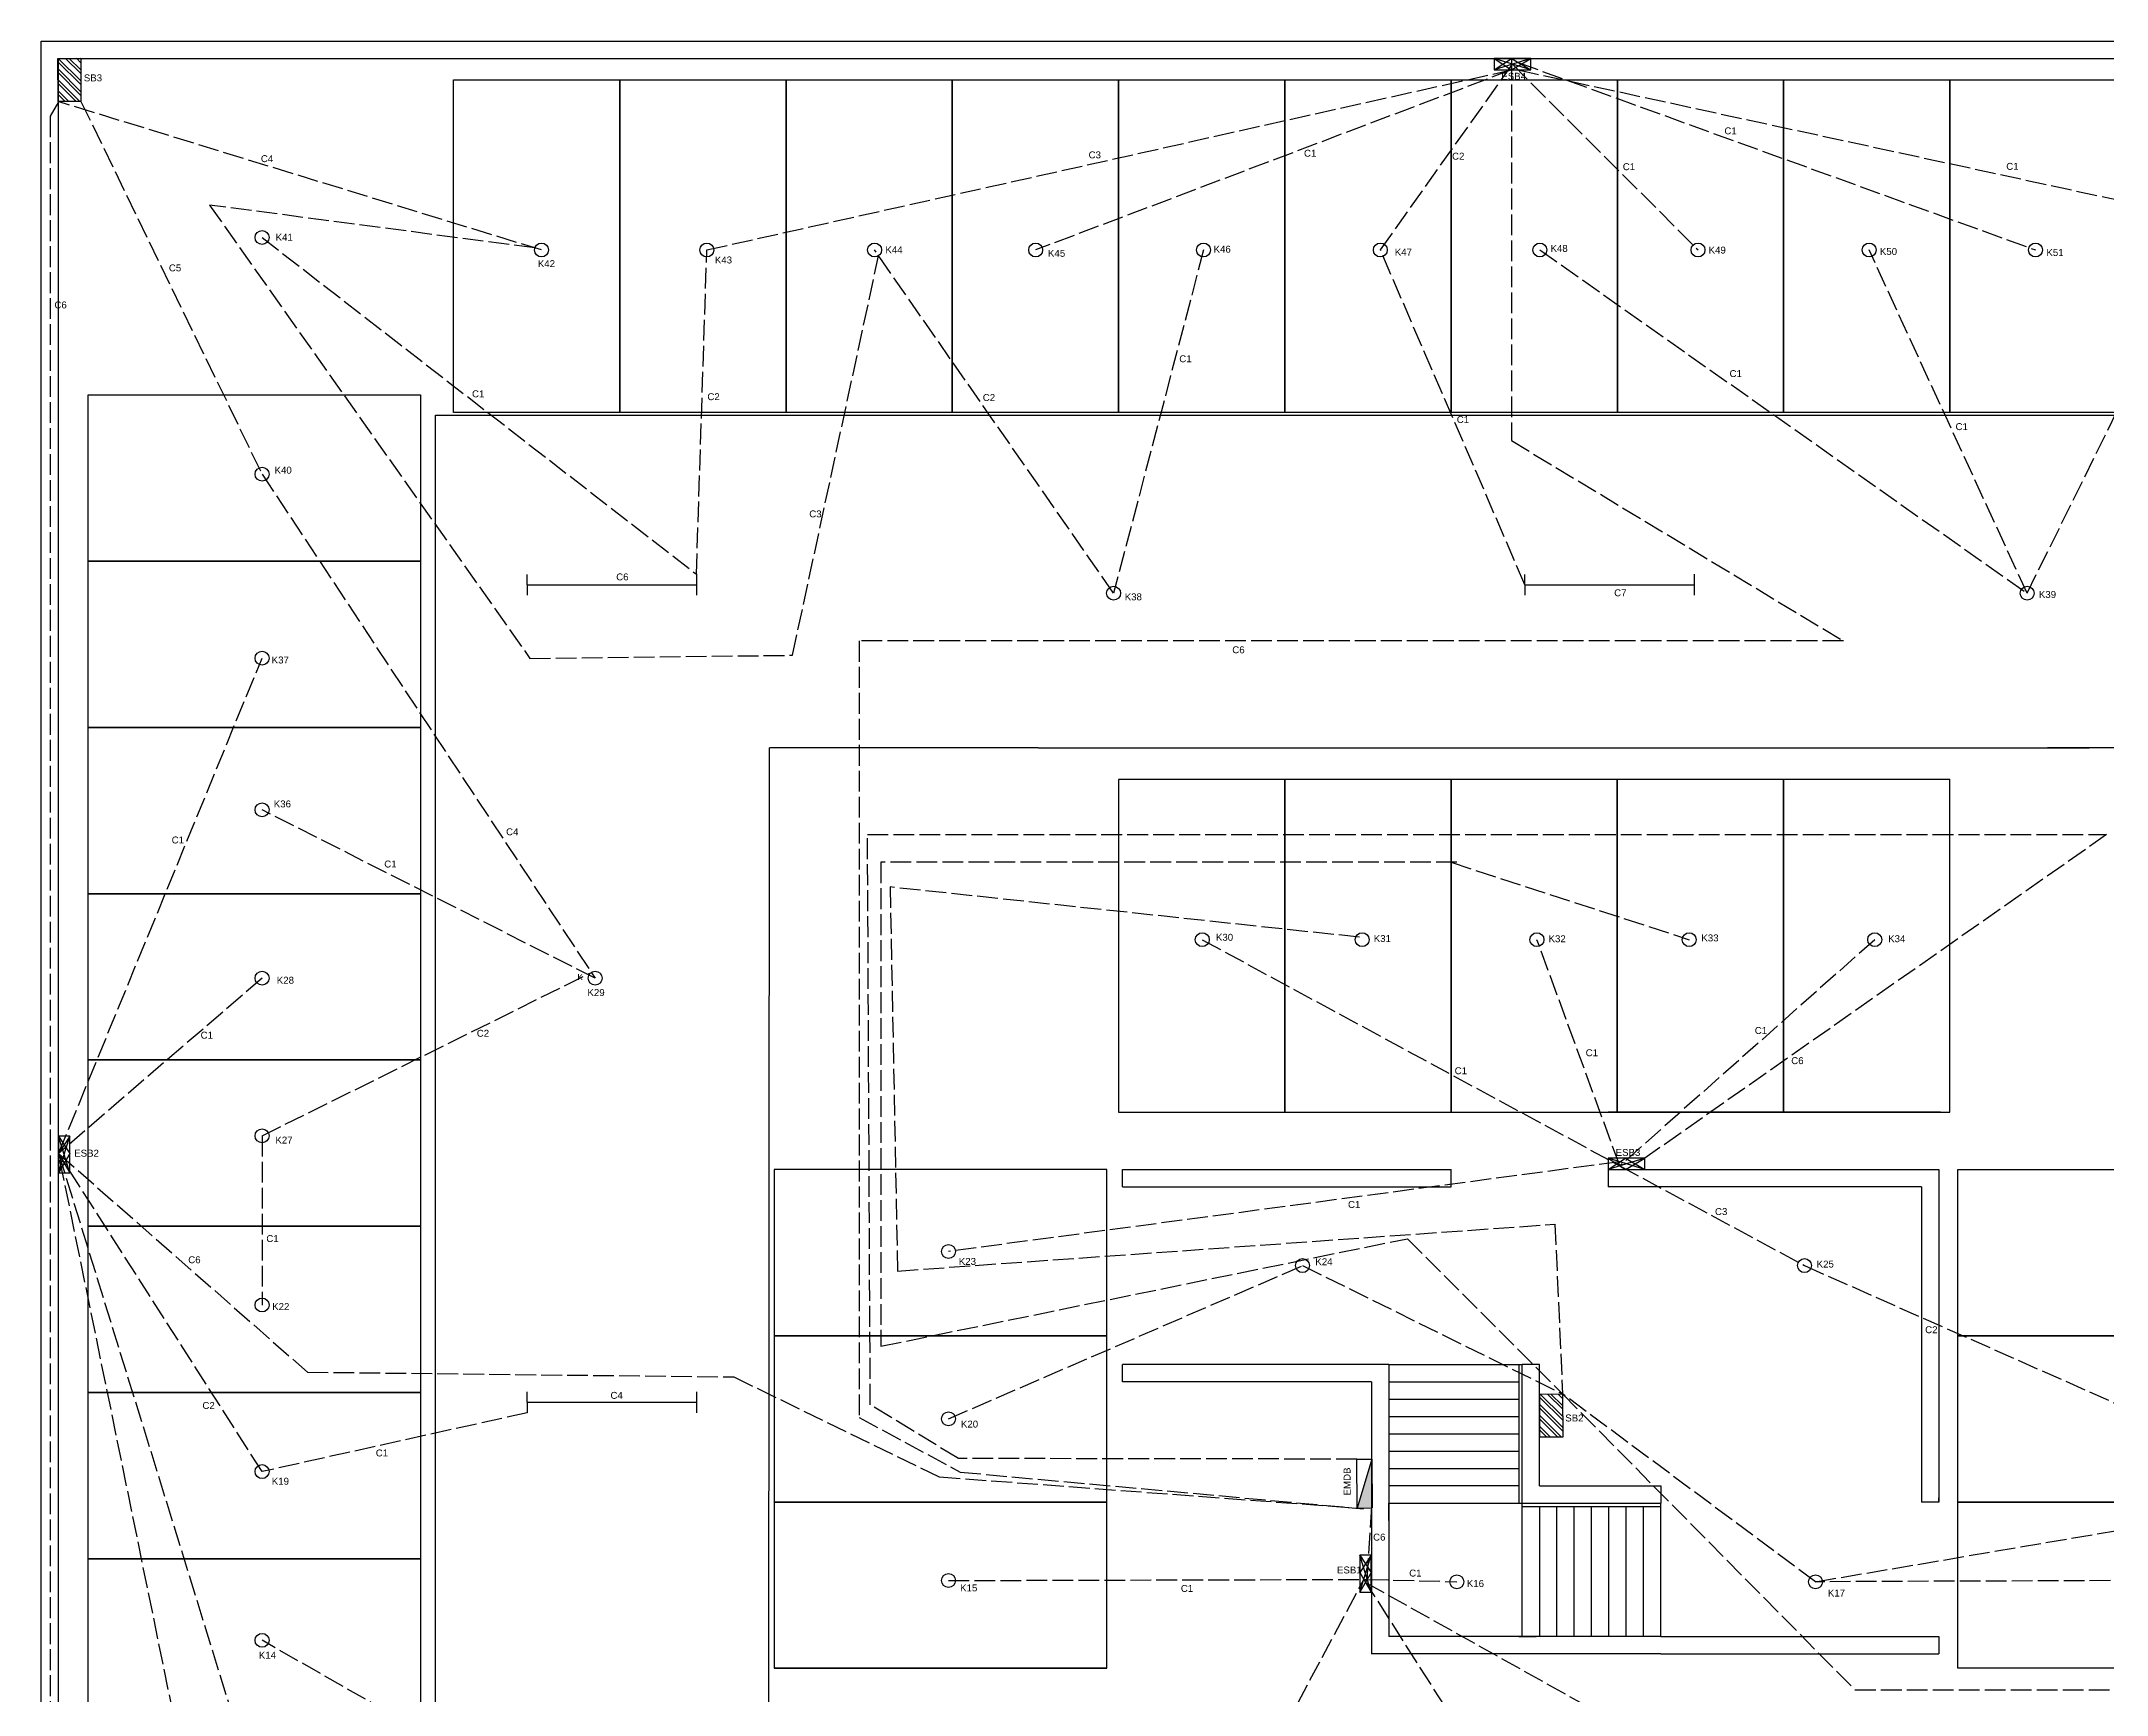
# Model space of a CAD drawing. Header units: millimetres. Extents: x 2390 to 13706, y 773 to 3840.
# Drawn here: x 11917 to 13110, y 2885 to 3840 of the extents above; entities that cross this region are included whole.
import ezdxf

# ---------------------------------------------------------------- set-up
doc = ezdxf.new("R2010")
doc.units = ezdxf.units.MM
doc.linetypes.add('ACAD_ISO02W100', pattern=[15, 12, -3])
for name, color, linetype in [('conduit', 7, 'ACAD_ISO02W100'), ('emconduit', 1, 'ACAD_ISO02W100'), ('emfittings', 7, 'Continuous'), ('fittinglabels', 7, 'Continuous'), ('fittings', 7, 'Continuous')]:
    doc.layers.add(name, color=color, linetype=linetype)
doc.styles.get("Standard").update_dxf_attribs({"font": 'arial.ttf'})

msp = doc.modelspace()

# ---------------------------------------------------------------- hatches: boundary and pattern name
at = {"layer": 'emfittings', "true_color": 0x000000}
h = msp.add_hatch(color=18, dxfattribs=at)
h.dxf.hatch_style = 1
h.paths.add_polyline_path([(12676.823, 2992.8), (12685.488, 2992.836), (12685.372, 3021.069)])
at = {"layer": 'fittings'}
h = msp.add_hatch(dxfattribs=at)
h.set_pattern_fill('ANSI32', color=256, scale=0.468168, angle=-89.856838)
h.set_pattern_definition([(315.14316, (11407.446, 5208.401), (3.145311, 3.161069), []), (315.14316, (11407.4515, 5206.2988), (3.145311, 3.161069), [])])
h.paths.add_polyline_path([(11939.95, 3829.734), (11926.722, 3829.701), (11926.784, 3804.751), (11940.012, 3804.784)])
h = msp.add_hatch(dxfattribs=at)
h.set_pattern_fill('ANSI32', color=256, scale=0.468168, angle=-89.856838)
h.set_pattern_definition([(315.14316, (12263.023, 4437.2943), (3.145311, 3.161069), []), (315.14316, (12263.0285, 4435.192), (3.145311, 3.161069), [])])
h.paths.add_polyline_path([(12795.527, 3058.628), (12782.298, 3058.595), (12782.361, 3033.644), (12795.589, 3033.677)])

# ---------------------------------------------------------------- linework, layer by layer
for p, q in [((12144.711, 2464.465), (12144.711, 3623.672)), ((12144.711, 3623.672), (13340.591, 3623.672)), ((12337.104, 2655.681), (12337.555, 3431.672)), ((12492.631, 3431.672), (12337.555, 3431.672)), ((12492.631, 3431.672), (13099.593, 3431.672)), ((13220.189, 3431.672), (13075.438, 3431.672)), ((13018.857, 3413.391), (13019.092, 3413.605)), ((13019.092, 3413.379), (13019.092, 3413.605)), ((12539.092, 3221.379), (12731.092, 3221.379)), ((13013.726, 3221.379), (12821.726, 3221.379)), ((12541.307, 3178.265), (12541.307, 3188.265)), ((12541.307, 3188.265), (12731.092, 3188.265)), ((12731.092, 3178.265), (12731.092, 3188.265)), ((12821.726, 3188.265), (12821.726, 3178.265)), ((12821.726, 3188.265), (13012.824, 3188.265)), ((13012.824, 3188.265), (13012.824, 2996.265)), ((12541.307, 3178.265), (12731.092, 3178.265)), ((13002.824, 3178.265), (12821.726, 3178.265)), ((13002.824, 3178.265), (13002.824, 2996.265)), ((12685.189, 3075.566), (12541.307, 3075.566)), ((12541.307, 3065.566), (12541.307, 3075.566)), ((12685.189, 3065.566), (12541.307, 3065.566)), ((12695.189, 3075.566), (12685.189, 3075.566)), ((12685.189, 3065.566), (12685.189, 2985.566)), ((12685.189, 3065.566), (12685.189, 2985.566)), ((12695.189, 3075.566), (12695.189, 2985.566)), ((12695.189, 3075.566), (12770.189, 3075.566)), ((12695.189, 3075.566), (12695.189, 2985.566)), ((12695.189, 3075.566), (12695.189, 2985.566)), ((12695.189, 3075.566), (12770.189, 3075.566)), ((12695.189, 3075.566), (12695.189, 2985.566)), ((12695.189, 3065.566), (12770.189, 3065.566)), ((12695.189, 3065.566), (12770.189, 3065.566)), ((12770.189, 3075.566), (12770.189, 2995.566)), ((12770.189, 3075.566), (12772.189, 3075.566)), ((12770.189, 3075.566), (12770.189, 2995.566)), ((12770.189, 3075.566), (12772.189, 3075.566)), ((12772.189, 2995.566), (12772.189, 3075.566)), ((12782.189, 3075.566), (12772.189, 3075.566)), ((12772.189, 2995.566), (12772.189, 3075.566)), ((12782.189, 3005.566), (12782.189, 3075.566)), ((12695.189, 3055.566), (12770.189, 3055.566)), ((12695.189, 3055.566), (12770.189, 3055.566)), ((12695.189, 3045.566), (12770.189, 3045.566)), ((12695.189, 3045.566), (12770.189, 3045.566)), ((12695.189, 3035.566), (12770.189, 3035.566)), ((12695.189, 3035.566), (12770.189, 3035.566)), ((12695.189, 3025.566), (12770.189, 3025.566)), ((12695.189, 3025.566), (12770.189, 3025.566)), ((12695.189, 3015.566), (12770.189, 3015.566)), ((12695.189, 3015.566), (12770.189, 3015.566)), ((12770.189, 3005.566), (12695.189, 3005.566)), ((12770.189, 3005.566), (12695.189, 3005.566)), ((12782.189, 3005.566), (12852.189, 3005.566)), ((12852.189, 3005.566), (12852.189, 2995.566)), ((12695.189, 2985.566), (12695.189, 2995.566)), ((12695.189, 2985.566), (12695.189, 2995.566)), ((12695.189, 2995.566), (12770.189, 2995.566)), ((12695.189, 2995.566), (12770.189, 2995.566)), ((12770.189, 2995.566), (12772.189, 2995.566)), ((12770.189, 2995.566), (12772.189, 2995.566)), ((12772.189, 2995.566), (12852.189, 2995.566)), ((12772.189, 2993.566), (12772.189, 2995.566)), ((12772.189, 2995.566), (12852.189, 2995.566)), ((12772.189, 2993.566), (12772.189, 2995.566)), ((12852.189, 2993.566), (12772.189, 2993.566)), ((12772.189, 2918.566), (12772.189, 2993.566)), ((12852.189, 2993.566), (12772.189, 2993.566)), ((12772.189, 2918.566), (12772.189, 2993.566)), ((12782.189, 2993.566), (12782.189, 2918.566)), ((12782.189, 2993.566), (12782.189, 2918.566)), ((12792.189, 2918.566), (12792.189, 2993.566)), ((12792.189, 2918.566), (12792.189, 2993.566)), ((12802.189, 2918.566), (12802.189, 2993.566)), ((12802.189, 2918.566), (12802.189, 2993.566)), ((12812.189, 2918.566), (12812.189, 2993.566)), ((12812.189, 2918.566), (12812.189, 2993.566)), ((12822.189, 2918.566), (12822.189, 2993.566)), ((12822.189, 2918.566), (12822.189, 2993.566)), ((12832.189, 2918.566), (12832.189, 2993.566)), ((12832.189, 2918.566), (12832.189, 2993.566)), ((12842.189, 2918.566), (12842.189, 2993.566)), ((12842.189, 2918.566), (12842.189, 2993.566)), ((12852.189, 2993.566), (12852.189, 2995.566)), ((12852.189, 2993.566), (12852.189, 2995.566)), ((12852.189, 2918.566), (12852.189, 2993.566)), ((12852.189, 2918.566), (12852.189, 2993.566)), ((13012.824, 2996.265), (13002.824, 2996.265)), ((13012.824, 2996.265), (13012.824, 2998.744)), ((12685.189, 2985.566), (12685.189, 2908.566)), ((12685.189, 2985.566), (12685.189, 2908.566)), ((12695.189, 2985.566), (12695.189, 2918.566)), ((12695.189, 2985.566), (12695.189, 2918.566)), ((12695.189, 2985.566), (12695.189, 2918.566)), ((12770.189, 2918.566), (12695.189, 2918.566)), ((12770.189, 2918.566), (12695.189, 2918.566)), ((12852.189, 2918.566), (12695.189, 2918.566)), ((12770.189, 2918.566), (12695.189, 2918.566)), ((12770.189, 2918.566), (12695.189, 2918.566)), ((12852.189, 2918.566), (12695.189, 2918.566)), ((12770.189, 2918.566), (12780.189, 2918.566)), ((12852.189, 2918.566), (12770.189, 2918.566)), ((12770.189, 2918.566), (12780.189, 2918.566)), ((12852.189, 2918.566), (12770.189, 2918.566)), ((12770.189, 2918.566), (12780.189, 2918.566)), ((12770.189, 2918.566), (12780.189, 2918.566)), ((12842.189, 2918.566), (12842.189, 2919.36)), ((12842.189, 2918.566), (12842.189, 2919.36)), ((12852.189, 2918.566), (13012.824, 2918.566)), ((13012.824, 2918.566), (13012.824, 2908.566)), ((12532.338, 2900.265), (12340.338, 2900.265)), ((12852.189, 2908.566), (12685.189, 2908.566)), ((12852.189, 2908.566), (12685.189, 2908.566)), ((12852.189, 2908.566), (13012.824, 2908.566)), ((13215.733, 2900.265), (13023.733, 2900.265))]:
    msp.add_line(p, q)
for points in [[(11917.096, 3459.566), (11917.096, 3839.549), (12417.096, 3839.549)], [(12561.096, 3839.549), (13061.096, 3839.549)], [(11917.096, 2935.584), (11917.096, 3315.566)]]:
    msp.add_lwpolyline(points)
for points in [[(11917.096, 3839.549), (13614.189, 3839.549), (13614.189, 2453.681), (11917.096, 2453.681)], [(11927.096, 3829.549), (13604.189, 3829.549), (13604.189, 2463.681), (11927.096, 2463.681)], [(12155.124, 3625.234), (12155.124, 3817.234), (12251.124, 3817.234), (12251.124, 3625.234)], [(12251.124, 3625.234), (12251.124, 3817.234), (12347.124, 3817.234), (12347.124, 3625.234)], [(12347.124, 3625.234), (12347.124, 3817.234), (12443.124, 3817.234), (12443.124, 3625.234)], [(12443.124, 3625.234), (12443.124, 3817.234), (12539.124, 3817.234), (12539.124, 3625.234)], [(12539.124, 3625.234), (12539.124, 3817.234), (12635.124, 3817.234), (12635.124, 3625.234)], [(12635.124, 3625.234), (12635.124, 3817.234), (12731.124, 3817.234), (12731.124, 3625.234)], [(12731.124, 3625.234), (12731.124, 3817.234), (12827.124, 3817.234), (12827.124, 3625.234)], [(12827.124, 3625.234), (12827.124, 3817.234), (12923.124, 3817.234), (12923.124, 3625.234)], [(12923.124, 3625.234), (12923.124, 3817.234), (13019.124, 3817.234), (13019.124, 3625.234)], [(13019.124, 3625.234), (13019.124, 3817.234), (13115.124, 3817.234), (13115.124, 3625.234)], [(12136.108, 3539.452), (11944.108, 3539.452), (11944.108, 3635.452), (12136.108, 3635.452)], [(12136.108, 3443.452), (11944.108, 3443.452), (11944.108, 3539.452), (12136.108, 3539.452)], [(12136.108, 3347.452), (11944.108, 3347.452), (11944.108, 3443.452), (12136.108, 3443.452)], [(12539.092, 3413.379), (12539.092, 3221.379), (12635.092, 3221.379), (12635.092, 3413.379)], [(12635.092, 3413.379), (12635.092, 3221.379), (12731.092, 3221.379), (12731.092, 3413.379)], [(12731.092, 3413.379), (12731.092, 3221.379), (12827.092, 3221.379), (12827.092, 3413.379)], [(12827.092, 3413.379), (12827.092, 3221.379), (12923.092, 3221.379), (12923.092, 3413.379)], [(12923.092, 3413.379), (12923.092, 3221.379), (13019.092, 3221.379), (13019.092, 3413.379)], [(12136.108, 3251.452), (11944.108, 3251.452), (11944.108, 3347.452), (12136.108, 3347.452)], [(12136.108, 3155.452), (11944.108, 3155.452), (11944.108, 3251.452), (12136.108, 3251.452)], [(12340.338, 3092.265), (12532.338, 3092.265), (12532.338, 3188.265), (12340.338, 3188.265)], [(13215.733, 3092.265), (13023.733, 3092.265), (13023.733, 3188.265), (13215.733, 3188.265)], [(12136.108, 3059.452), (11944.108, 3059.452), (11944.108, 3155.452), (12136.108, 3155.452)], [(12340.338, 2996.265), (12532.338, 2996.265), (12532.338, 3092.265), (12340.338, 3092.265)], [(13215.733, 2996.265), (13023.733, 2996.265), (13023.733, 3092.265), (13215.733, 3092.265)], [(12136.108, 2963.452), (11944.108, 2963.452), (11944.108, 3059.452), (12136.108, 3059.452)], [(12340.338, 2900.265), (12532.338, 2900.265), (12532.338, 2996.265), (12340.338, 2996.265)], [(13215.733, 2900.265), (13023.733, 2900.265), (13023.733, 2996.265), (13215.733, 2996.265)], [(12136.108, 2867.452), (11944.108, 2867.452), (11944.108, 2963.452), (12136.108, 2963.452)]]:
    msp.add_lwpolyline(points, close=True)
at = {"layer": 'conduit'}
for p, q in [((11927.096, 3804.655), (11922.257, 3796.243)), ((12205.875, 3719.081), (11926.784, 3804.751)), ((11940.012, 3804.784), (12044.562, 3589.651)), ((11922.257, 3796.243), (11922.257, 2460.264)), ((12202.039, 3720.259), (12014.269, 3745.043)), ((12014.269, 3745.043), (12199.201, 3483.291)), ((12350.836, 3485.102), (12400.55, 3715.788)), ((12536.255, 3520.91), (12398.257, 3719.081)), ((12588.204, 3719.081), (12536.255, 3520.91)), ((12782.415, 3719.081), (13063.708, 3520.91)), ((13063.708, 3520.91), (12972.49, 3719.081)), ((13063.708, 3520.91), (13161.787, 3719.081)), ((12044.562, 3589.651), (12236.912, 3298.671)), ((12199.201, 3483.291), (12350.836, 3485.102)), ((12236.912, 3298.671), (12044.562, 3395.87)), ((12734.419, 3365.577), (12401.927, 3365.577)), ((12401.927, 3365.577), (12401.927, 3086.219)), ((12731.092, 3365.577), (12868.644, 3320.901)), ((12678.292, 3322.345), (12407.225, 3351.338)), ((12407.225, 3351.338), (12411.467, 3129.633)), ((12044.562, 3207.646), (12234.699, 3302.019)), ((12044.562, 3207.646), (12044.562, 3109.992)), ((12411.467, 3129.633), (12791.095, 3156.687)), ((12791.095, 3156.687), (12795.527, 3058.628)), ((12401.927, 3086.219), (12705.862, 3148.299)), ((12705.862, 3148.299), (12795.527, 3058.628)), ((12440.919, 3044.281), (12645.323, 3132.751)), ((12645.323, 3132.751), (12795.527, 3058.628)), ((12941.503, 2950.231), (12795.527, 3058.628)), ((12795.527, 3058.628), (12964.291, 2887.859)), ((12941.503, 2950.231), (13383.319, 3025.262)), ((13126.829, 2950.935), (12941.503, 2950.231)), ((12234.647, 2808.078), (12044.562, 2916.43)), ((12964.291, 2887.859), (13403.264, 2887.859))]:
    msp.add_line(p, q, dxfattribs=at)
at = {"layer": 'emconduit'}
for p, q in [((12765.93, 3829.549), (12765.93, 3609.045)), ((12301.397, 3719.081), (12765.93, 3823.01)), ((12765.93, 3823.01), (12491.249, 3719.081)), ((12690.27, 3719.081), (12766.555, 3826.279)), ((12766.555, 3826.279), (12873.692, 3719.081)), ((12769.823, 3823.01), (13249.218, 3719.081)), ((12769.834, 3827.286), (13068.607, 3719.081)), ((12044.562, 3726.306), (12295.402, 3531.869)), ((12295.402, 3531.869), (12301.397, 3719.081)), ((12773.728, 3525.851), (12690.27, 3719.081)), ((12765.93, 3609.045), (12957.613, 3493.362)), ((11927.096, 3197.502), (12044.562, 3483.452)), ((12957.613, 3493.362), (12389.366, 3493.362)), ((12389.366, 3493.362), (12389.366, 3045.082)), ((12395.739, 3052.445), (12394.158, 3381.605)), ((12394.158, 3381.605), (13109.634, 3381.605)), ((13109.634, 3381.605), (12843.033, 3194.805)), ((12587.447, 3320.901), (12828.545, 3190.358)), ((12828.545, 3190.358), (12780.69, 3320.901)), ((12975.734, 3320.901), (12828.545, 3190.358)), ((12044.562, 3298.671), (11927.096, 3197.502)), ((12044.562, 2623.461), (11927.096, 3197.502)), ((11927.096, 3197.502), (12044.562, 2817.428)), ((12044.562, 3013.82), (11927.096, 3197.502)), ((11927.096, 3197.502), (12070.762, 3071.258)), ((12828.545, 3192.712), (12440.919, 3140.915)), ((12828.545, 3190.358), (12935.205, 3132.751)), ((12935.205, 3132.751), (13126.829, 3047.901)), ((12070.762, 3071.258), (12316.876, 3068.465)), ((12316.876, 3068.465), (12435.701, 3010.761)), ((12197.724, 3047.806), (12044.562, 3013.82)), ((12389.366, 3045.082), (12447.681, 3013.542)), ((12446.64, 3021.395), (12395.739, 3052.445)), ((12676.707, 3021.034), (12446.64, 3021.395)), ((12435.701, 3010.761), (12676.823, 2992.8)), ((12447.681, 3013.542), (12680.622, 2992.328)), ((12682.72, 2951.588), (12685.477, 2995.566)), ((12440.919, 2950.935), (12682.72, 2951.588)), ((12593.168, 2787.484), (12680.708, 2951.588)), ((12680.708, 2951.588), (12785.144, 2787.484)), ((12681.714, 2949.853), (12972.321, 2787.484)), ((12682.72, 2951.588), (12734.482, 2950.231))]:
    msp.add_line(p, q, dxfattribs=at)
at = {"layer": 'emfittings'}
for p, q in [((12755.902, 3823.01), (12765.93, 3829.549)), ((12777.208, 3823.01), (12755.902, 3829.549)), ((12755.902, 3829.549), (12765.93, 3823.01)), ((12777.208, 3829.549), (12755.902, 3823.01)), ((12765.93, 3829.549), (12777.208, 3823.01)), ((12765.93, 3823.01), (12777.208, 3829.549)), ((11927.096, 3207.531), (11933.635, 3197.502)), ((11927.096, 3186.224), (11933.635, 3207.531)), ((11933.635, 3207.531), (11927.096, 3197.502)), ((11933.635, 3186.224), (11927.096, 3207.531)), ((11933.635, 3197.502), (11927.096, 3186.224)), ((11927.096, 3197.502), (11933.635, 3186.224)), ((12821.726, 3188.265), (12831.755, 3194.805)), ((12843.033, 3188.265), (12821.726, 3194.805)), ((12821.726, 3194.805), (12831.755, 3188.265)), ((12843.033, 3194.805), (12821.726, 3188.265)), ((12831.755, 3194.805), (12843.033, 3188.265)), ((12831.755, 3188.265), (12843.033, 3194.805)), ((12676.823, 2992.8), (12676.707, 3021.034)), ((12685.372, 3021.069), (12676.823, 2992.8)), ((12685.372, 3021.069), (12685.488, 2992.836)), ((12676.823, 2992.8), (12685.488, 2992.836)), ((12678.444, 2965.52), (12684.984, 2955.492)), ((12678.444, 2944.214), (12684.984, 2965.52)), ((12684.984, 2965.52), (12678.444, 2955.492)), ((12684.984, 2944.214), (12678.444, 2965.52)), ((12684.984, 2955.492), (12678.444, 2944.214)), ((12678.444, 2955.492), (12684.984, 2944.214))]:
    msp.add_line(p, q, dxfattribs=at)
for points in [[(12755.902, 3823.01), (12777.208, 3823.01), (12777.208, 3829.549), (12755.902, 3829.549)], [(11927.096, 3207.531), (11927.096, 3186.224), (11933.635, 3186.224), (11933.635, 3207.531)], [(12821.726, 3188.265), (12843.033, 3188.265), (12843.033, 3194.805), (12821.726, 3194.805)], [(12678.444, 2965.52), (12678.444, 2944.214), (12684.984, 2944.214), (12684.984, 2965.52)]]:
    msp.add_lwpolyline(points, close=True, dxfattribs=at)
msp.add_lwpolyline([(12676.823, 2992.8), (12676.707, 3021.034), (12685.372, 3021.069)], dxfattribs=at)
at = {"layer": 'fittings'}
for p, q in [((12197.724, 3525.851), (12197.724, 3531.809)), ((12295.402, 3531.869), (12295.402, 3525.851)), ((12295.402, 3531.869), (12295.402, 3519.775)), ((12773.728, 3525.851), (12773.728, 3531.809)), ((12871.406, 3531.869), (12871.406, 3525.851)), ((12871.406, 3531.869), (12871.406, 3519.775)), ((12197.724, 3525.851), (12295.402, 3525.851)), ((12197.724, 3525.851), (12197.724, 3519.775)), ((12773.728, 3525.851), (12871.406, 3525.851)), ((12773.728, 3525.851), (12773.728, 3519.775)), ((12197.724, 3053.882), (12197.724, 3059.84)), ((12197.724, 3053.882), (12295.402, 3053.882)), ((12197.724, 3053.882), (12197.724, 3047.806)), ((12295.402, 3059.899), (12295.402, 3053.882)), ((12295.402, 3059.899), (12295.402, 3047.806))]:
    msp.add_line(p, q, dxfattribs=at)
for points in [[(11939.95, 3829.734), (11940.012, 3804.784), (11926.784, 3804.751), (11926.722, 3829.701)], [(12795.527, 3058.628), (12795.589, 3033.677), (12782.361, 3033.644), (12782.298, 3058.595)]]:
    msp.add_lwpolyline(points, close=True, dxfattribs=at)
for centre in [(12044.562, 3726.306), (12205.875, 3719.081), (12301.397, 3719.081), (12398.257, 3719.081), (12491.249, 3719.081), (12588.204, 3719.081), (12690.27, 3719.081), (12782.415, 3719.081), (12873.692, 3719.081), (12972.49, 3719.081), (13068.607, 3719.081), (12044.562, 3589.651), (12536.255, 3520.91), (13063.708, 3520.91), (12044.562, 3483.452), (12044.562, 3395.87), (12587.447, 3320.901), (12679.797, 3320.901), (12780.69, 3320.901), (12868.644, 3320.901), (12975.734, 3320.901), (12044.562, 3298.671), (12236.912, 3298.671), (12044.562, 3207.646), (12440.919, 3140.915), (12645.323, 3132.751), (12935.205, 3132.751), (12044.562, 3109.992), (12440.919, 3044.281), (12044.562, 3013.82), (12440.919, 2950.935), (12734.482, 2950.231), (12941.503, 2950.231), (12044.562, 2916.43)]:
    msp.add_circle(centre, 4.013, dxfattribs=at)

# ---------------------------------------------------------------- texts
at = {"layer": 'fittinglabels', "char_height": 4, "attachment_point": 1}
for s, width, gutter_width, heights, insert in [('SB3', 11.42588, 12.5, [0], (11941.638, 3820.44)), ('ESB4', 11.42588, 12.5, [0], (12760.118, 3821.371)), ('C1', 18.95997, 22.662, [0], (12888.93, 3789.854)), ('C4', 18.95997, 22.662, [0], (12043.873, 3773.807)), ('C3', 18.95997, 22.662, [0], (12521.82, 3775.976)), ('C1', 18.95997, 22.662, [0], (12646.184, 3776.944)), ('C2', 18.95997, 22.662, [0], (12731.668, 3775.231)), ('C1', 18.95997, 22.662, [0], (12830.25, 3769.164)), ('C1', 18.95997, 22.662, [0], (13051.684, 3769.355)), ('K41', 18.95997, 22.662, [0], (12052.368, 3728.41)), ('K44', 18.95997, 22.662, [0], (12404.482, 3721.196)), ('K46', 18.95997, 22.662, [0], (12593.975, 3721.541)), ('K48', 18.95997, 22.662, [0], (12788.518, 3721.998)), ('K49', 18.95997, 22.662, [0], (12879.797, 3721.03)), ('C5', 18.95997, 22.662, [0], (11990.751, 3710.74)), ('K42', 18.95997, 22.662, [0], (12203.798, 3713.193)), ('K43', 18.95997, 22.662, [0], (12305.997, 3715.313)), ('K45', 18.95997, 22.662, [0], (12498.383, 3719.151)), ('K47', 18.95997, 22.662, [0], (12698.6, 3719.864)), ('K50', 18.95997, 22.662, [0], (12978.702, 3720.222)), ('K51', 18.95997, 22.662, [0], (13074.847, 3719.635)), ('C6', 18.95997, 22.662, [0], (11924.662, 3689.356)), ('C1', 18.95997, 22.662, [0], (12574.172, 3658.27)), ('C1', 18.95997, 22.662, [0], (12891.914, 3649.71)), ('C1', 18.95997, 22.662, [0], (12165.795, 3638.032)), ('C2', 18.95997, 22.662, [0], (12301.694, 3636.384)), ('C2', 18.95997, 22.662, [0], (12460.702, 3635.905)), ('C1', 18.95997, 22.662, [0], (12734.394, 3623.201)), ('C1', 18.95997, 22.662, [0], (13022.406, 3619.101)), ('K40', 18.95997, 22.662, [0], (12051.774, 3593.947)), ('C3', 18.95997, 22.662, [0], (12360.526, 3568.713)), ('C6', 12.51709, 12.5, [0], (12249.041, 3532.347)), ('K38', 18.95997, 22.662, [12.511], (12542.664, 3520.836)), ('C7', 12.51709, 12.5, [0], (12825.286, 3523.161)), ('K39', 18.95997, 22.662, [0], (13070.508, 3522.191)), ('K37', 18.95997, 22.662, [0], (12050.121, 3484.377)), ('C6', 18.95997, 22.662, [0], (12604.786, 3490.257)), ('K36', 18.95997, 22.662, [0], (12051.315, 3401.293)), ('C1', 18.95997, 22.662, [0], (11992.365, 3380.474)), ('C4', 18.95997, 22.662, [0], (12185.44, 3385.185)), ('C1', 18.95997, 22.662, [0], (12115.12, 3366.583)), ('K30', 18.95997, 22.662, [0], (12595.327, 3324.289)), ('K31', 18.95997, 22.662, [0], (12686.452, 3323.575)), ('K32', 18.95997, 22.662, [0], (12787.39, 3323.454)), ('K33', 18.95997, 22.662, [0], (12875.636, 3323.919)), ('K34', 18.95997, 22.662, [0], (12983.482, 3323.466)), ('K28', 18.95997, 22.662, [0], (12053.061, 3299.487)), ('K29', 18.95997, 22.662, [0], (12232.446, 3292.399)), ('C1', 18.95997, 22.662, [0], (12009.084, 3267.777)), ('C2', 18.95997, 22.662, [0], (12168.536, 3268.871)), ('C1', 18.95997, 22.662, [0], (12906.456, 3270.496)), ('C1', 18.95997, 22.662, [0], (12808.824, 3257.635)), ('C1', 18.95997, 22.662, [0], (12733.177, 3247.24)), ('C6', 18.95997, 22.662, [0], (12927.519, 3253.063)), ('ESB2', 11.42588, 12.5, [0], (11936.078, 3199.667)), ('K27', 18.95997, 22.662, [0], (12052.252, 3207.235)), ('ESB3', 11.42588, 12.5, [0], (12826.115, 3200.078)), ('C1', 18.95997, 22.662, [0], (12671.597, 3170.053)), ('C3', 18.95997, 22.662, [0], (12883.49, 3165.937)), ('C1', 18.95997, 22.662, [0], (12047.038, 3150.368)), ('C6', 18.95997, 22.662, [0], (12001.942, 3138.119)), ('K23', 18.95997, 22.662, [0], (12446.865, 3137.183)), ('K24', 18.95997, 22.662, [0], (12652.74, 3136.997)), ('K25', 18.95997, 22.662, [0], (12942.204, 3135.639)), ('K22', 18.95997, 22.662, [0], (12050.394, 3111.113)), ('C2', 18.95997, 22.662, [0], (13004.857, 3097.733)), ('C2', 18.95997, 22.662, [0], (12010.123, 3053.994)), ('C4', 12.51709, 12.5, [0], (12245.737, 3059.848)), ('K20', 18.95997, 22.662, [0], (12448.086, 3043.262)), ('SB2', 11.42588, 12.5, [0], (12797.05, 3046.786)), ('C1', 18.95997, 22.662, [0], (12110.215, 3026.591)), ('K19', 18.95997, 22.662, [0], (12050.167, 3010.272)), ('C6', 18.95997, 22.662, [0], (12686.07, 2977.996)), ('ESB1', 11.42588, 12.5, [0], (12665.231, 2959.026)), ('K15', 18.95997, 22.662, [0], (12447.622, 2948.682)), ('C1', 18.95997, 22.662, [0], (12575.09, 2948.388)), ('C1', 18.95997, 22.662, [0], (12706.935, 2957.252)), ('K16', 18.95997, 22.662, [0], (12740.201, 2951.212)), ('K17', 18.95997, 22.662, [0], (12948.658, 2945.711)), ('K14', 18.95997, 22.662, [0], (12042.686, 2909.809))]:
    msp.add_mtext_dynamic_manual_height_columns(s, width=width, gutter_width=gutter_width, heights=heights, dxfattribs=dict(at, insert=insert))
at = {"layer": 'fittinglabels', "insert": (12669.12, 3000.053), "char_height": 4, "attachment_point": 1, "rotation": 90.235576}
msp.add_mtext_dynamic_manual_height_columns('EMDB', width=12.80425, gutter_width=12.5, heights=[0], dxfattribs=at)
at = {"layer": 'fittings'}
msp.add_text('K', height=3.387, dxfattribs=at).set_placement((12226.655, 3297.618))

doc.saveas('drawing.dxf')
